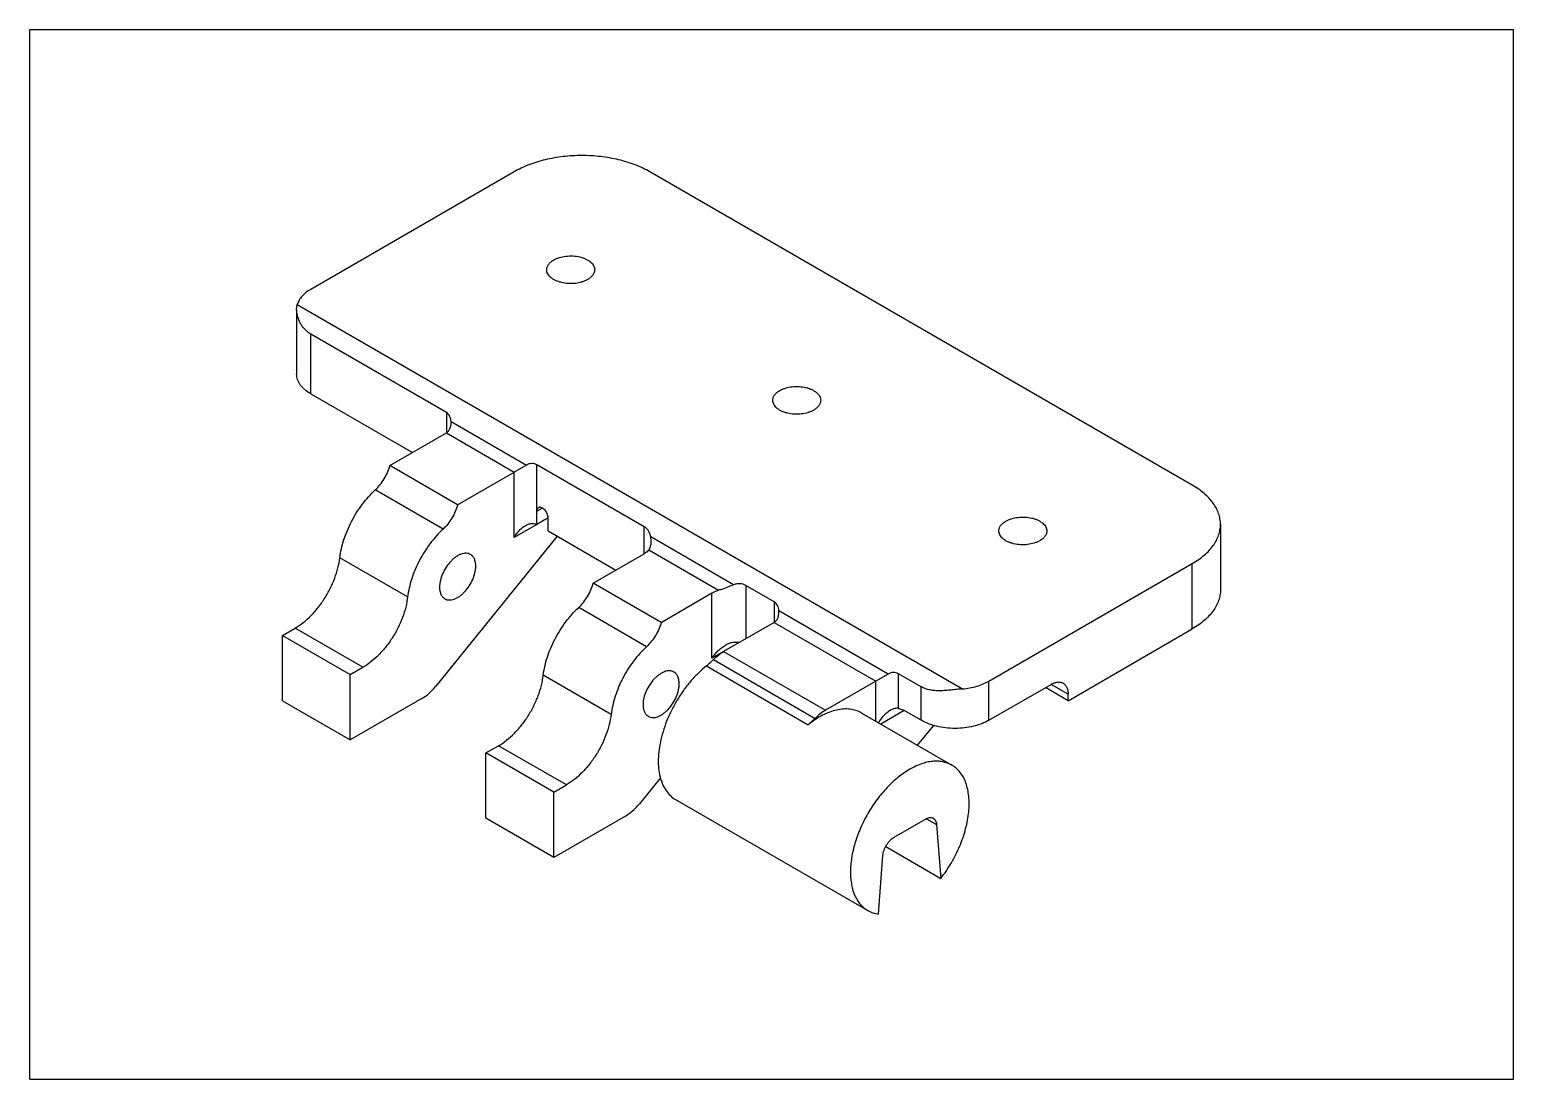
# Model space of a CAD drawing. Header units: inches. Extents: x 0 to 11.7, y 0 to 8.3.
import ezdxf

# ---------------------------------------------------------------- set-up
doc = ezdxf.new("R2010")
doc.units = ezdxf.units.IN
doc.header["$LTSCALE"] = 0.64311
doc.header["$MEASUREMENT"] = 0
doc.layers.get('0').update_dxf_attribs({"linetype": 'CONTINUOUS'})
doc.layers.add('02___PRT_ALL_AXES', color=7, linetype='CONTINUOUS')

msp = doc.modelspace()

# ---------------------------------------------------------------- linework, layer by layer
at = {"color": 7, "linetype": 'Continuous'}
for p, q in [((0, 0), (0, 8.268)), ((0, 8.268), (11.693, 8.268)), ((11.693, 0), (11.693, 8.268)), ((2.104, 6.065), (2.109, 6.102)), ((2.104, 6.065), (2.104, 5.554)), ((3.284, 5.253), (2.215, 5.87)), ((2.215, 5.399), (3.017, 4.937)), ((3.321, 5.172), (3.321, 5.181)), ((2.838, 4.834), (3.284, 5.091)), ((3.373, 4.525), (2.838, 4.834)), ((3.915, 4.838), (3.818, 4.782)), ((4.843, 4.353), (3.997, 4.841)), ((3.373, 4.525), (3.818, 4.782)), ((3.997, 4.371), (3.997, 4.474)), ((4.086, 4.422), (3.997, 4.371)), ((4.086, 4.319), (4.086, 4.422)), ((9.385, 4.371), (9.385, 3.857)), ((4.158, 4.278), (3.202, 3.097)), ((4.086, 4.319), (4.62, 4.011)), ((4.442, 3.908), (4.843, 4.139)), ((4.977, 3.599), (4.442, 3.908)), ((5.867, 3.761), (5.645, 3.89)), ((4.977, 3.599), (5.377, 3.831)), ((5.904, 3.681), (5.904, 3.689)), ((1.992, 3.496), (2.092, 3.554)), ((5.867, 3.599), (5.469, 3.369)), ((8.184, 2.982), (9.163, 3.548)), ((2.527, 3.188), (2.627, 3.246)), ((6.765, 3.192), (6.669, 3.136)), ((7.025, 3.092), (6.847, 3.195)), ((6.669, 3.136), (6.271, 2.907)), ((7.56, 2.828), (8.05, 3.111)), ((8.184, 2.982), (8.005, 3.085)), ((3.091, 3), (2.527, 2.674)), ((8.184, 2.982), (8.184, 3.034)), ((7.025, 2.828), (6.892, 2.905)), ((6.997, 2.631), (7.127, 2.788)), ((3.596, 2.571), (3.696, 2.628)), ((4.971, 2.376), (4.805, 2.171)), ((4.13, 2.262), (4.23, 2.32)), ((4.695, 2.074), (4.13, 1.748)), ((6.813, 1.908), (7.059, 2.05)), ((7.147, 2.007), (7.181, 1.583)), ((6.691, 1.301), (6.725, 1.763)), ((6.747, 1.834), (7.181, 1.583)), ((0, 0), (11.693, 0))]:
    msp.add_line(p, q, dxfattribs=at)
at = {"color": 9, "linetype": 'Continuous'}
for p, q in [((2.109, 6.102), (7.352, 3.075)), ((2.215, 5.399), (2.215, 5.87)), ((3.284, 5.253), (3.284, 5.091)), ((3.321, 5.181), (3.915, 4.838)), ((3.284, 5.091), (3.818, 4.782)), ((3.997, 4.474), (3.997, 4.841)), ((3.818, 4.268), (3.818, 4.782)), ((3.258, 4.333), (2.723, 4.642)), ((3.997, 4.474), (4.04, 4.499)), ((3.997, 4.371), (3.818, 4.268)), ((4.843, 4.139), (4.843, 4.353)), ((5.547, 3.895), (4.895, 4.272)), ((2.979, 3.8), (2.444, 4.108)), ((4.88, 4.17), (5.43, 3.852)), ((5.645, 3.89), (5.645, 3.471)), ((5.377, 3.316), (5.377, 3.831)), ((5.867, 3.761), (5.867, 3.599)), ((4.861, 3.407), (4.327, 3.716)), ((6.765, 3.192), (5.904, 3.689)), ((2.627, 3.246), (2.092, 3.554)), ((5.867, 3.599), (6.669, 3.136)), ((5.469, 3.369), (5.377, 3.316)), ((5.389, 3.306), (6.191, 2.843)), ((5.469, 3.369), (6.271, 2.907)), ((4.582, 2.874), (4.048, 3.183)), ((5.334, 3.256), (6.136, 2.793)), ((6.847, 2.922), (6.847, 3.195)), ((6.669, 2.82), (6.669, 3.136)), ((7.025, 2.828), (7.025, 3.092)), ((8.184, 3.034), (8.05, 3.111)), ((6.892, 2.905), (6.707, 2.798)), ((4.23, 2.32), (3.696, 2.628)), ((7.067, 2.053), (7.147, 2.007))]:
    msp.add_line(p, q, dxfattribs=at)
at = {"color": 7, "linetype": 'Continuous'}
for points, knots in [([(2.215, 6.222), (2.201, 6.215), (2.177, 6.198), (2.145, 6.169), (2.122, 6.137), (2.112, 6.114), (2.109, 6.102)], [0, 0, 0, 0, 0.283341, 0.542915, 0.780252, 1, 1, 1, 1]), ([(2.215, 5.87), (2.206, 5.875), (2.189, 5.887), (2.167, 5.907), (2.148, 5.931), (2.127, 5.965), (2.113, 6.001), (2.106, 6.038), (2.104, 6.056), (2.104, 6.065)], [0, 0, 0, 0, 0.131007, 0.261418, 0.391071, 0.519555, 0.768729, 0.887383, 1, 1, 1, 1]), ([(2.215, 5.399), (2.198, 5.409), (2.175, 5.425), (2.149, 5.45), (2.133, 5.47), (2.12, 5.49), (2.111, 5.511), (2.105, 5.532), (2.104, 5.547), (2.104, 5.554)], [0, 0, 0, 0, 0.289245, 0.422567, 0.548514, 0.66789, 0.781864, 0.891954, 1, 1, 1, 1]), ([(3.321, 5.181), (3.32, 5.188), (3.319, 5.203), (3.312, 5.223), (3.3, 5.241), (3.29, 5.249), (3.284, 5.253)], [0, 0, 0, 0, 0.26979, 0.523146, 0.763594, 1, 1, 1, 1]), ([(3.284, 5.091), (3.29, 5.095), (3.302, 5.105), (3.313, 5.125), (3.32, 5.148), (3.321, 5.164), (3.321, 5.172)], [0, 0, 0, 0, 0.234978, 0.478692, 0.734111, 1, 1, 1, 1]), ([(2.723, 4.642), (2.737, 4.654), (2.762, 4.682), (2.795, 4.729), (2.821, 4.78), (2.834, 4.816), (2.838, 4.834)], [0, 0, 0, 0, 0.243865, 0.497698, 0.752714, 1, 1, 1, 1]), ([(3.997, 4.841), (3.991, 4.845), (3.978, 4.85), (3.956, 4.851), (3.935, 4.848), (3.921, 4.842), (3.915, 4.838)], [0, 0, 0, 0, 0.236794, 0.482651, 0.737857, 1, 1, 1, 1]), ([(2.444, 4.108), (2.447, 4.132), (2.456, 4.18), (2.476, 4.252), (2.503, 4.324), (2.536, 4.395), (2.576, 4.464), (2.62, 4.529), (2.669, 4.588), (2.705, 4.625), (2.723, 4.642)], [0, 0, 0, 0, 0.116459, 0.238459, 0.364582, 0.493274, 0.622853, 0.751598, 0.877849, 1, 1, 1, 1]), ([(3.373, 4.525), (3.368, 4.507), (3.355, 4.471), (3.329, 4.42), (3.297, 4.373), (3.271, 4.346), (3.258, 4.333)], [0, 0, 0, 0, 0.247286, 0.502302, 0.756135, 1, 1, 1, 1]), ([(4.01, 4.503), (4.008, 4.501), (4.004, 4.498), (4, 4.491), (3.997, 4.483), (3.997, 4.477), (3.997, 4.474)], [0, 0, 0, 0, 0.217703, 0.450891, 0.710609, 1, 1, 1, 1]), ([(4.086, 4.422), (4.086, 4.428), (4.084, 4.439), (4.079, 4.456), (4.07, 4.472), (4.059, 4.486), (4.046, 4.497), (4.035, 4.503), (4.026, 4.505), (4.02, 4.506), (4.015, 4.505), (4.011, 4.503), (4.01, 4.503)], [0, 0, 0, 0, 0.128649, 0.270296, 0.417422, 0.561772, 0.695441, 0.812712, 0.86467, 0.912511, 0.957137, 1, 1, 1, 1]), ([(3.258, 4.333), (3.239, 4.316), (3.204, 4.28), (3.155, 4.22), (3.11, 4.155), (3.071, 4.087), (3.037, 4.016), (3.01, 3.943), (2.99, 3.871), (2.982, 3.823), (2.979, 3.8)], [0, 0, 0, 0, 0.122151, 0.248402, 0.377147, 0.506726, 0.635418, 0.761541, 0.883541, 1, 1, 1, 1]), ([(3.818, 4.268), (3.824, 4.278), (3.836, 4.296), (3.857, 4.322), (3.881, 4.344), (3.898, 4.357), (3.907, 4.362)], [0, 0, 0, 0, 0.254235, 0.507017, 0.756341, 1, 1, 1, 1]), ([(3.907, 4.362), (3.915, 4.366), (3.929, 4.373), (3.953, 4.379), (3.976, 4.38), (3.99, 4.375), (3.997, 4.371)], [0, 0, 0, 0, 0.26581, 0.521259, 0.765, 1, 1, 1, 1]), ([(4.895, 4.272), (4.893, 4.281), (4.889, 4.297), (4.878, 4.32), (4.863, 4.339), (4.85, 4.349), (4.843, 4.353)], [0, 0, 0, 0, 0.266172, 0.517766, 0.760003, 1, 1, 1, 1]), ([(4.88, 4.17), (4.887, 4.178), (4.893, 4.193), (4.898, 4.216), (4.898, 4.228), (4.898, 4.234)], [0, 0, 0, 0, 0.466273, 0.726238, 1, 1, 1, 1]), ([(4.898, 4.234), (4.898, 4.237), (4.898, 4.25), (4.896, 4.263), (4.895, 4.272)], [0, 0, 0, 0, 0.244424, 1, 1, 1, 1]), ([(2.092, 3.554), (2.114, 3.567), (2.158, 3.597), (2.218, 3.651), (2.275, 3.716), (2.326, 3.788), (2.37, 3.865), (2.405, 3.946), (2.431, 4.027), (2.441, 4.082), (2.444, 4.108)], [0, 0, 0, 0, 0.11256, 0.233413, 0.360538, 0.491522, 0.623661, 0.754176, 0.880429, 1, 1, 1, 1]), ([(4.88, 4.17), (4.877, 4.167), (4.867, 4.155), (4.853, 4.146), (4.843, 4.139)], [0, 0, 0, 0, 0.232587, 1, 1, 1, 1]), ([(4.327, 3.716), (4.34, 3.728), (4.366, 3.756), (4.398, 3.803), (4.424, 3.854), (4.437, 3.89), (4.442, 3.908)], [0, 0, 0, 0, 0.243865, 0.497698, 0.752714, 1, 1, 1, 1]), ([(5.547, 3.895), (5.528, 3.887), (5.499, 3.876), (5.46, 3.861), (5.44, 3.855), (5.43, 3.852)], [0, 0, 0, 0, 0.491144, 0.748855, 1, 1, 1, 1]), ([(5.645, 3.89), (5.638, 3.894), (5.623, 3.9), (5.598, 3.904), (5.572, 3.903), (5.556, 3.898), (5.547, 3.895)], [0, 0, 0, 0, 0.240026, 0.486887, 0.740708, 1, 1, 1, 1]), ([(2.979, 3.8), (2.976, 3.773), (2.965, 3.718), (2.94, 3.637), (2.904, 3.557), (2.861, 3.479), (2.81, 3.407), (2.753, 3.343), (2.692, 3.288), (2.649, 3.258), (2.627, 3.246)], [0, 0, 0, 0, 0.119571, 0.245824, 0.376339, 0.508478, 0.639462, 0.766587, 0.88744, 1, 1, 1, 1]), ([(5.377, 3.831), (5.385, 3.835), (5.402, 3.844), (5.42, 3.85), (5.43, 3.852)], [0, 0, 0, 0, 0.482868, 1, 1, 1, 1]), ([(5.904, 3.689), (5.904, 3.697), (5.902, 3.711), (5.895, 3.732), (5.884, 3.749), (5.873, 3.758), (5.867, 3.761)], [0, 0, 0, 0, 0.26979, 0.523146, 0.763594, 1, 1, 1, 1]), ([(9.385, 3.857), (9.385, 3.842), (9.382, 3.813), (9.371, 3.771), (9.353, 3.729), (9.318, 3.673), (9.27, 3.623), (9.213, 3.578), (9.181, 3.558), (9.163, 3.548)], [0, 0, 0, 0, 0.10806, 0.218158, 0.332154, 0.451558, 0.710369, 0.851407, 1, 1, 1, 1]), ([(4.048, 3.183), (4.051, 3.206), (4.059, 3.254), (4.079, 3.326), (4.106, 3.398), (4.14, 3.469), (4.179, 3.538), (4.224, 3.603), (4.273, 3.663), (4.308, 3.699), (4.327, 3.716)], [0, 0, 0, 0, 0.116459, 0.238459, 0.364582, 0.493274, 0.622853, 0.751598, 0.877849, 1, 1, 1, 1]), ([(5.867, 3.599), (5.874, 3.603), (5.885, 3.613), (5.897, 3.633), (5.903, 3.656), (5.904, 3.673), (5.904, 3.681)], [0, 0, 0, 0, 0.234978, 0.478692, 0.734111, 1, 1, 1, 1]), ([(4.977, 3.599), (4.972, 3.581), (4.959, 3.545), (4.933, 3.494), (4.9, 3.448), (4.875, 3.42), (4.861, 3.407)], [0, 0, 0, 0, 0.247286, 0.502302, 0.756135, 1, 1, 1, 1]), ([(4.861, 3.407), (4.843, 3.39), (4.807, 3.354), (4.758, 3.294), (4.714, 3.23), (4.674, 3.161), (4.641, 3.09), (4.614, 3.018), (4.594, 2.946), (4.585, 2.898), (4.582, 2.874)], [0, 0, 0, 0, 0.122151, 0.248402, 0.377147, 0.506726, 0.635418, 0.761541, 0.883541, 1, 1, 1, 1]), ([(5.377, 3.316), (5.391, 3.337), (5.415, 3.367), (5.452, 3.4), (5.472, 3.414), (5.483, 3.42)], [0, 0, 0, 0, 0.501514, 0.751819, 1, 1, 1, 1]), ([(5.483, 3.42), (5.491, 3.425), (5.509, 3.433), (5.536, 3.442), (5.565, 3.446), (5.583, 3.443), (5.592, 3.441)], [0, 0, 0, 0, 0.255259, 0.506926, 0.754826, 1, 1, 1, 1]), ([(5.334, 3.256), (5.339, 3.26), (5.358, 3.276), (5.376, 3.293), (5.389, 3.306)], [0, 0, 0, 0, 0.24428, 1, 1, 1, 1]), ([(5.389, 3.306), (5.401, 3.319), (5.427, 3.342), (5.455, 3.361), (5.469, 3.369)], [0, 0, 0, 0, 0.51815, 1, 1, 1, 1]), ([(3.696, 2.628), (3.718, 2.641), (3.761, 2.671), (3.822, 2.726), (3.879, 2.79), (3.93, 2.862), (3.973, 2.939), (4.009, 3.02), (4.034, 3.101), (4.045, 3.156), (4.048, 3.183)], [0, 0, 0, 0, 0.11256, 0.233413, 0.360538, 0.491522, 0.623661, 0.754176, 0.880429, 1, 1, 1, 1]), ([(5.334, 3.256), (5.313, 3.239), (5.271, 3.202), (5.213, 3.141), (5.158, 3.072), (5.109, 2.999), (5.065, 2.921), (5.027, 2.841), (4.997, 2.76), (4.974, 2.678), (4.959, 2.599), (4.953, 2.523), (4.955, 2.451), (4.966, 2.385), (4.985, 2.326), (5.013, 2.275), (5.048, 2.234), (5.076, 2.212), (5.091, 2.204)], [0, 0, 0, 0, 0.067246, 0.13738, 0.209567, 0.283009, 0.356816, 0.430083, 0.501932, 0.571539, 0.638168, 0.701212, 0.760245, 0.815074, 0.865795, 0.912876, 0.957191, 1, 1, 1, 1]), ([(6.847, 3.195), (6.841, 3.199), (6.828, 3.204), (6.807, 3.206), (6.785, 3.202), (6.772, 3.196), (6.765, 3.192)], [0, 0, 0, 0, 0.236794, 0.482651, 0.737857, 1, 1, 1, 1]), ([(3.091, 3), (3.112, 3.011), (3.151, 3.041), (3.185, 3.077), (3.202, 3.097)], [0, 0, 0, 0, 0.477521, 1, 1, 1, 1]), ([(7.352, 3.075), (7.337, 3.074), (7.307, 3.071), (7.263, 3.066), (7.219, 3.062), (7.176, 3.06), (7.135, 3.061), (7.096, 3.066), (7.059, 3.076), (7.036, 3.086), (7.025, 3.092)], [0, 0, 0, 0, 0.135593, 0.270827, 0.403185, 0.531395, 0.654845, 0.773549, 0.888256, 1, 1, 1, 1]), ([(7.352, 3.075), (7.371, 3.077), (7.409, 3.082), (7.464, 3.095), (7.514, 3.113), (7.545, 3.128), (7.56, 3.136)], [0, 0, 0, 0, 0.266428, 0.524344, 0.769892, 1, 1, 1, 1]), ([(8.05, 3.111), (8.058, 3.116), (8.075, 3.123), (8.1, 3.13), (8.12, 3.129), (8.135, 3.125), (8.141, 3.122), (8.144, 3.12)], [0, 0, 0, 0, 0.289481, 0.548669, 0.781623, 0.891828, 1, 1, 1, 1]), ([(8.144, 3.12), (8.148, 3.118), (8.153, 3.114), (8.164, 3.104), (8.175, 3.086), (8.182, 3.061), (8.184, 3.043), (8.184, 3.034)], [0, 0, 0, 0, 0.108171, 0.218375, 0.451329, 0.710517, 1, 1, 1, 1]), ([(6.847, 2.922), (6.837, 2.924), (6.82, 2.922), (6.798, 2.914), (6.787, 2.909), (6.782, 2.906)], [0, 0, 0, 0, 0.466271, 0.726236, 1, 1, 1, 1]), ([(4.582, 2.874), (4.579, 2.847), (4.569, 2.793), (4.543, 2.711), (4.508, 2.631), (4.464, 2.553), (4.413, 2.481), (4.356, 2.417), (4.296, 2.362), (4.252, 2.332), (4.23, 2.32)], [0, 0, 0, 0, 0.119571, 0.245824, 0.376339, 0.508478, 0.639462, 0.766587, 0.88744, 1, 1, 1, 1]), ([(6.554, 2.886), (6.541, 2.894), (6.512, 2.907), (6.464, 2.917), (6.413, 2.918), (6.359, 2.91), (6.304, 2.893), (6.247, 2.868), (6.191, 2.834), (6.154, 2.808), (6.136, 2.793)], [0, 0, 0, 0, 0.102691, 0.208326, 0.319457, 0.43799, 0.565076, 0.701234, 0.846461, 1, 1, 1, 1]), ([(6.191, 2.843), (6.186, 2.839), (6.169, 2.821), (6.15, 2.805), (6.136, 2.793)], [0, 0, 0, 0, 0.255511, 1, 1, 1, 1]), ([(6.271, 2.907), (6.257, 2.898), (6.228, 2.879), (6.203, 2.856), (6.191, 2.843)], [0, 0, 0, 0, 0.48185, 1, 1, 1, 1]), ([(6.782, 2.906), (6.773, 2.9), (6.755, 2.887), (6.73, 2.865), (6.707, 2.838), (6.694, 2.819), (6.688, 2.809)], [0, 0, 0, 0, 0.237552, 0.485518, 0.740467, 1, 1, 1, 1]), ([(6.847, 2.922), (6.851, 2.921), (6.866, 2.918), (6.881, 2.911), (6.892, 2.905)], [0, 0, 0, 0, 0.232588, 1, 1, 1, 1]), ([(7.56, 2.828), (7.542, 2.817), (7.502, 2.799), (7.437, 2.779), (7.366, 2.767), (7.293, 2.763), (7.219, 2.767), (7.149, 2.779), (7.084, 2.799), (7.044, 2.817), (7.025, 2.828)], [0, 0, 0, 0, 0.114144, 0.237332, 0.366974, 0.499999, 0.633025, 0.762668, 0.885855, 1, 1, 1, 1]), ([(7.267, 2.475), (7.256, 2.481), (7.233, 2.492), (7.196, 2.502), (7.156, 2.507), (7.114, 2.505), (7.071, 2.498), (7.01, 2.48), (6.932, 2.443), (6.841, 2.379), (6.754, 2.298), (6.674, 2.202), (6.604, 2.094), (6.546, 1.98), (6.502, 1.862), (6.48, 1.764), (6.47, 1.687), (6.468, 1.633), (6.47, 1.581), (6.479, 1.518), (6.496, 1.46), (6.523, 1.409), (6.546, 1.377), (6.574, 1.35), (6.595, 1.336), (6.606, 1.329)], [0, 0, 0, 0, 0.022535, 0.045495, 0.069266, 0.094168, 0.120439, 0.148234, 0.208566, 0.275101, 0.346891, 0.422457, 0.49999, 0.577522, 0.653088, 0.724879, 0.7589, 0.791463, 0.822466, 0.851862, 0.905834, 0.930736, 0.954507, 0.977464, 1, 1, 1, 1]), ([(7.181, 1.583), (7.211, 1.622), (7.267, 1.704), (7.333, 1.836), (7.372, 1.95), (7.392, 2.041), (7.402, 2.106), (7.405, 2.169), (7.402, 2.228), (7.394, 2.283), (7.38, 2.334), (7.36, 2.379), (7.334, 2.418), (7.303, 2.451), (7.28, 2.468), (7.267, 2.475)], [0, 0, 0, 0, 0.150061, 0.300317, 0.445768, 0.515293, 0.582001, 0.645514, 0.705559, 0.762017, 0.814934, 0.864576, 0.911436, 0.956259, 1, 1, 1, 1]), ([(4.695, 2.074), (4.715, 2.086), (4.755, 2.115), (4.789, 2.151), (4.805, 2.171)], [0, 0, 0, 0, 0.477521, 1, 1, 1, 1]), ([(7.059, 2.05), (7.064, 2.053), (7.075, 2.058), (7.092, 2.062), (7.108, 2.062), (7.118, 2.059), (7.122, 2.056)], [0, 0, 0, 0, 0.289597, 0.549098, 0.78223, 1, 1, 1, 1]), ([(7.122, 2.056), (7.125, 2.054), (7.132, 2.048), (7.14, 2.037), (7.145, 2.023), (7.147, 2.013), (7.147, 2.007)], [0, 0, 0, 0, 0.222626, 0.457942, 0.71571, 1, 1, 1, 1]), ([(6.725, 1.763), (6.725, 1.77), (6.727, 1.784), (6.735, 1.813), (6.752, 1.847), (6.775, 1.877), (6.796, 1.897), (6.808, 1.905), (6.813, 1.908)], [0, 0, 0, 0, 0.117444, 0.242695, 0.505202, 0.764894, 0.886825, 1, 1, 1, 1]), ([(6.606, 1.329), (6.619, 1.322), (6.646, 1.309), (6.676, 1.303), (6.691, 1.301)], [0, 0, 0, 0, 0.493747, 1, 1, 1, 1])]:
    msp.add_open_spline(points, degree=3, knots=knots, dxfattribs=at)
at = {"layer": '02___PRT_ALL_AXES', "color": 7, "linetype": 'Continuous'}
for p, q in [((3.818, 7.148), (2.215, 6.222)), ((9.163, 4.679), (4.887, 7.148)), ((7.56, 3.136), (9.163, 4.062)), ((1.992, 2.982), (1.992, 3.496)), ((1.992, 3.496), (2.527, 3.188)), ((2.527, 2.674), (2.527, 3.188)), ((1.992, 2.982), (2.527, 2.674)), ((6.554, 2.886), (7.267, 2.475)), ((4.13, 2.262), (3.596, 2.571)), ((3.596, 2.056), (3.596, 2.571)), ((4.13, 1.748), (4.13, 2.262)), ((5.091, 2.204), (6.606, 1.329)), ((4.13, 1.748), (3.596, 2.056))]:
    msp.add_line(p, q, dxfattribs=at)
at = {"layer": '02___PRT_ALL_AXES', "color": 9, "linetype": 'Continuous'}
for p, q in [((9.163, 3.548), (9.163, 4.062)), ((7.56, 2.828), (7.56, 3.136))]:
    msp.add_line(p, q, dxfattribs=at)
at = {"layer": '02___PRT_ALL_AXES', "color": 7, "linetype": 'Continuous'}
for points, knots in [([(4.887, 7.148), (4.87, 7.159), (4.832, 7.178), (4.751, 7.213), (4.64, 7.246), (4.499, 7.271), (4.353, 7.279), (4.206, 7.271), (4.065, 7.246), (3.955, 7.213), (3.874, 7.178), (3.836, 7.159), (3.818, 7.148)], [0, 0, 0, 0, 0.055817, 0.114211, 0.237377, 0.366997, 0.500001, 0.633004, 0.762623, 0.88579, 0.944183, 1, 1, 1, 1]), ([(4.075, 6.377), (4.075, 6.38), (4.075, 6.388), (4.079, 6.402), (4.089, 6.42), (4.107, 6.439), (4.122, 6.449), (4.13, 6.454)], [0, 0, 0, 0, 0.108172, 0.218361, 0.451313, 0.710581, 1, 1, 1, 1]), ([(4.13, 6.454), (4.137, 6.458), (4.152, 6.465), (4.183, 6.477), (4.227, 6.485), (4.282, 6.487), (4.327, 6.481), (4.361, 6.471), (4.383, 6.462), (4.404, 6.451), (4.421, 6.438), (4.435, 6.424), (4.445, 6.409), (4.451, 6.393), (4.453, 6.382), (4.453, 6.377)], [0, 0, 0, 0, 0.062362, 0.128799, 0.270298, 0.417362, 0.561616, 0.630253, 0.69538, 0.756363, 0.812834, 0.864764, 0.912567, 0.957168, 1, 1, 1, 1]), ([(4.397, 6.3), (4.391, 6.296), (4.376, 6.288), (4.344, 6.277), (4.3, 6.268), (4.246, 6.267), (4.201, 6.273), (4.167, 6.283), (4.144, 6.292), (4.124, 6.303), (4.107, 6.315), (4.093, 6.329), (4.083, 6.344), (4.076, 6.36), (4.075, 6.371), (4.075, 6.377)], [0, 0, 0, 0, 0.062362, 0.128799, 0.270298, 0.417362, 0.561616, 0.630253, 0.69538, 0.756363, 0.812834, 0.864764, 0.912567, 0.957168, 1, 1, 1, 1]), ([(4.453, 6.377), (4.453, 6.373), (4.452, 6.366), (4.448, 6.351), (4.439, 6.334), (4.421, 6.315), (4.406, 6.304), (4.397, 6.3)], [0, 0, 0, 0, 0.108172, 0.218361, 0.451313, 0.710581, 1, 1, 1, 1]), ([(5.856, 5.348), (5.856, 5.352), (5.857, 5.359), (5.861, 5.374), (5.87, 5.391), (5.888, 5.41), (5.903, 5.421), (5.912, 5.425)], [0, 0, 0, 0, 0.108172, 0.218361, 0.451313, 0.710581, 1, 1, 1, 1]), ([(5.912, 5.425), (5.918, 5.429), (5.933, 5.436), (5.965, 5.448), (6.009, 5.457), (6.063, 5.458), (6.109, 5.452), (6.142, 5.442), (6.165, 5.433), (6.185, 5.422), (6.202, 5.41), (6.216, 5.396), (6.226, 5.381), (6.233, 5.365), (6.234, 5.354), (6.234, 5.348)], [0, 0, 0, 0, 0.062362, 0.128799, 0.270298, 0.417362, 0.561616, 0.630253, 0.69538, 0.756363, 0.812834, 0.864764, 0.912567, 0.957168, 1, 1, 1, 1]), ([(6.179, 5.271), (6.172, 5.267), (6.158, 5.26), (6.126, 5.248), (6.082, 5.24), (6.027, 5.238), (5.982, 5.244), (5.948, 5.254), (5.926, 5.263), (5.905, 5.274), (5.888, 5.287), (5.874, 5.301), (5.864, 5.316), (5.858, 5.332), (5.856, 5.343), (5.856, 5.348)], [0, 0, 0, 0, 0.062362, 0.128799, 0.270298, 0.417362, 0.561616, 0.630253, 0.69538, 0.756363, 0.812834, 0.864764, 0.912567, 0.957168, 1, 1, 1, 1]), ([(6.234, 5.348), (6.234, 5.345), (6.234, 5.337), (6.23, 5.323), (6.22, 5.305), (6.202, 5.286), (6.187, 5.276), (6.179, 5.271)], [0, 0, 0, 0, 0.108172, 0.218361, 0.451313, 0.710581, 1, 1, 1, 1]), ([(9.385, 4.371), (9.385, 4.385), (9.382, 4.414), (9.371, 4.457), (9.353, 4.499), (9.328, 4.539), (9.296, 4.578), (9.257, 4.615), (9.213, 4.649), (9.181, 4.67), (9.163, 4.679)], [0, 0, 0, 0, 0.108012, 0.218067, 0.332004, 0.451341, 0.577249, 0.710528, 0.85152, 1, 1, 1, 1]), ([(7.638, 4.319), (7.638, 4.323), (7.639, 4.33), (7.643, 4.345), (7.652, 4.363), (7.67, 4.381), (7.685, 4.392), (7.694, 4.397)], [0, 0, 0, 0, 0.108172, 0.218361, 0.451313, 0.710581, 1, 1, 1, 1]), ([(7.694, 4.397), (7.7, 4.4), (7.715, 4.408), (7.747, 4.419), (7.791, 4.428), (7.845, 4.43), (7.89, 4.423), (7.924, 4.414), (7.947, 4.404), (7.967, 4.393), (7.984, 4.381), (7.998, 4.367), (8.008, 4.352), (8.015, 4.336), (8.016, 4.325), (8.016, 4.319)], [0, 0, 0, 0, 0.062362, 0.128799, 0.270298, 0.417362, 0.561616, 0.630253, 0.69538, 0.756363, 0.812834, 0.864764, 0.912567, 0.957168, 1, 1, 1, 1]), ([(9.163, 4.062), (9.181, 4.072), (9.213, 4.093), (9.257, 4.127), (9.296, 4.164), (9.328, 4.203), (9.353, 4.243), (9.371, 4.285), (9.382, 4.328), (9.385, 4.357), (9.385, 4.371)], [0, 0, 0, 0, 0.14848, 0.289472, 0.422751, 0.548658, 0.667996, 0.781933, 0.891988, 1, 1, 1, 1]), ([(7.961, 4.242), (7.954, 4.238), (7.939, 4.231), (7.908, 4.22), (7.864, 4.211), (7.809, 4.209), (7.764, 4.216), (7.73, 4.225), (7.708, 4.234), (7.687, 4.245), (7.67, 4.258), (7.656, 4.272), (7.646, 4.287), (7.64, 4.303), (7.638, 4.314), (7.638, 4.319)], [0, 0, 0, 0, 0.062362, 0.128799, 0.270298, 0.417362, 0.561616, 0.630253, 0.69538, 0.756363, 0.812834, 0.864764, 0.912567, 0.957168, 1, 1, 1, 1]), ([(8.016, 4.319), (8.016, 4.316), (8.016, 4.309), (8.012, 4.294), (8.002, 4.276), (7.984, 4.257), (7.969, 4.247), (7.961, 4.242)], [0, 0, 0, 0, 0.108172, 0.218361, 0.451313, 0.710581, 1, 1, 1, 1]), ([(3.474, 4.134), (3.469, 4.137), (3.458, 4.141), (3.44, 4.144), (3.42, 4.143), (3.4, 4.137), (3.379, 4.128), (3.358, 4.115), (3.338, 4.099), (3.311, 4.073), (3.281, 4.035), (3.253, 3.984), (3.238, 3.938), (3.232, 3.903), (3.23, 3.885), (3.23, 3.877)], [0, 0, 0, 0, 0.042833, 0.087434, 0.135237, 0.187168, 0.243639, 0.304621, 0.369748, 0.438384, 0.582638, 0.729701, 0.8712, 0.937637, 1, 1, 1, 1]), ([(3.516, 4.042), (3.516, 4.052), (3.514, 4.071), (3.506, 4.098), (3.495, 4.116), (3.483, 4.128), (3.477, 4.132), (3.474, 4.134)], [0, 0, 0, 0, 0.289419, 0.548686, 0.781638, 0.891828, 1, 1, 1, 1]), ([(3.272, 3.785), (3.277, 3.782), (3.288, 3.777), (3.306, 3.775), (3.326, 3.776), (3.346, 3.782), (3.367, 3.791), (3.388, 3.804), (3.408, 3.82), (3.435, 3.846), (3.465, 3.884), (3.493, 3.935), (3.508, 3.98), (3.514, 4.016), (3.516, 4.033), (3.516, 4.042)], [0, 0, 0, 0, 0.042833, 0.087434, 0.135237, 0.187168, 0.243639, 0.304621, 0.369748, 0.438384, 0.582638, 0.729701, 0.8712, 0.937637, 1, 1, 1, 1]), ([(3.23, 3.877), (3.23, 3.867), (3.232, 3.847), (3.24, 3.821), (3.251, 3.802), (3.263, 3.791), (3.269, 3.787), (3.272, 3.785)], [0, 0, 0, 0, 0.289419, 0.548686, 0.781638, 0.891828, 1, 1, 1, 1]), ([(5.077, 3.208), (5.072, 3.211), (5.061, 3.216), (5.043, 3.218), (5.024, 3.217), (5.004, 3.211), (4.983, 3.202), (4.962, 3.189), (4.941, 3.173), (4.914, 3.147), (4.885, 3.109), (4.857, 3.058), (4.841, 3.013), (4.835, 2.977), (4.834, 2.96), (4.834, 2.951)], [0, 0, 0, 0, 0.042833, 0.087434, 0.135237, 0.187168, 0.243639, 0.304621, 0.369748, 0.438384, 0.582638, 0.729701, 0.8712, 0.937637, 1, 1, 1, 1]), ([(5.119, 3.116), (5.119, 3.126), (5.117, 3.146), (5.11, 3.172), (5.098, 3.191), (5.087, 3.202), (5.081, 3.206), (5.077, 3.208)], [0, 0, 0, 0, 0.289419, 0.548686, 0.781638, 0.891828, 1, 1, 1, 1]), ([(4.876, 2.859), (4.881, 2.856), (4.892, 2.852), (4.91, 2.849), (4.929, 2.85), (4.949, 2.856), (4.97, 2.865), (4.991, 2.878), (5.012, 2.894), (5.039, 2.92), (5.069, 2.958), (5.096, 3.009), (5.112, 3.055), (5.118, 3.09), (5.119, 3.108), (5.119, 3.116)], [0, 0, 0, 0, 0.042833, 0.087434, 0.135237, 0.187168, 0.243639, 0.304621, 0.369748, 0.438384, 0.582638, 0.729701, 0.8712, 0.937637, 1, 1, 1, 1]), ([(4.834, 2.951), (4.834, 2.941), (4.836, 2.922), (4.843, 2.895), (4.855, 2.877), (4.866, 2.865), (4.872, 2.861), (4.876, 2.859)], [0, 0, 0, 0, 0.289419, 0.548686, 0.781638, 0.891828, 1, 1, 1, 1])]:
    msp.add_open_spline(points, degree=3, knots=knots, dxfattribs=at)

doc.saveas('drawing.dxf')
